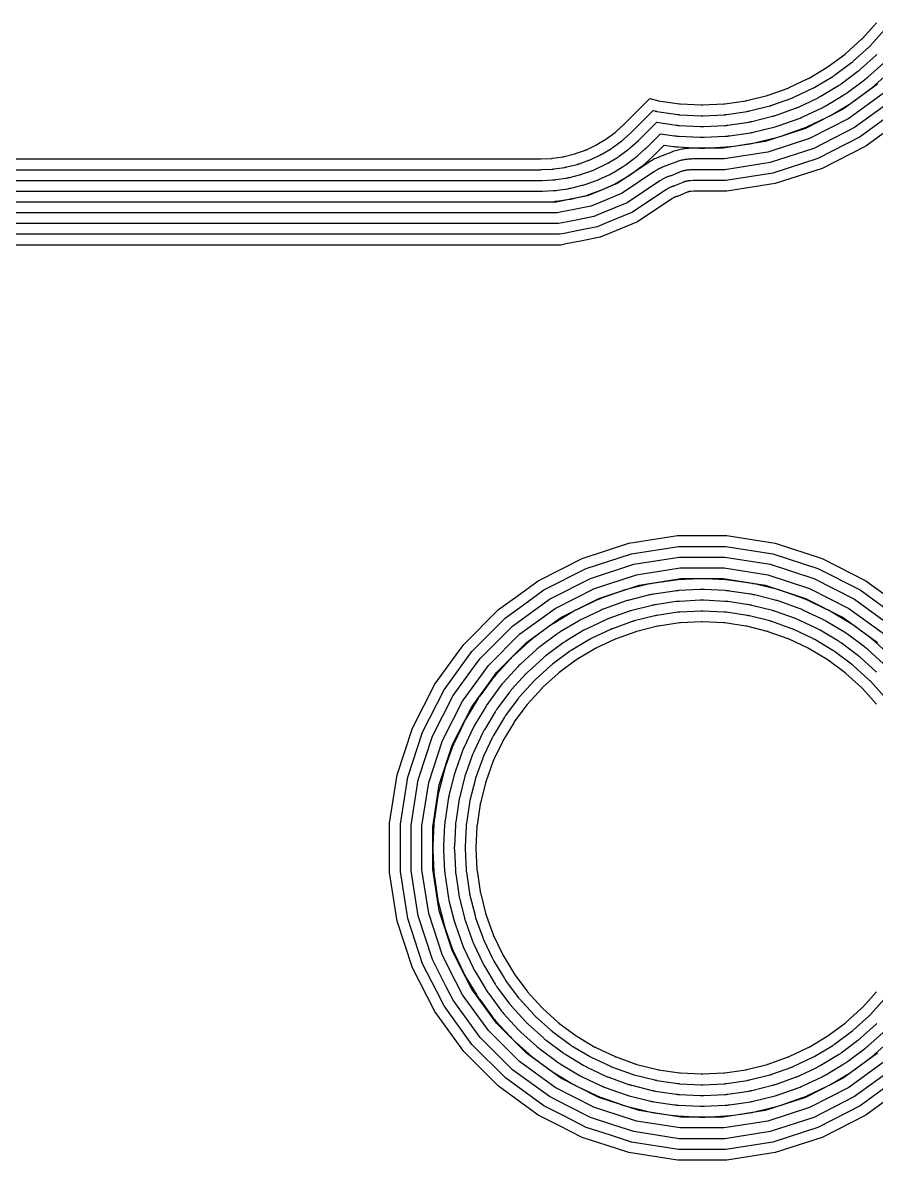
# Model space of a CAD drawing. Header units: metres. Extents: x 1.9 to 53.8, y 3.3 to 25.9.
# Drawn here: x 17.8 to 21.76, y 14.5 to 19.78 of the extents above; entities that cross this region are included whole.
import ezdxf

# ---------------------------------------------------------------- set-up
doc = ezdxf.new("R2010")
doc.units = ezdxf.units.M

msp = doc.modelspace()

# ---------------------------------------------------------------- linework, layer by layer
for points in [[(10.1, 19.1497), (20.2, 19.1497), (20.2012, 19.1498), (20.2025, 19.1498), (20.2515, 19.1522), (20.2527, 19.1523), (20.2539, 19.1524), (20.2552, 19.1525), (20.2564, 19.1527), (20.3049, 19.1599), (20.3061, 19.1601), (20.3073, 19.1603), (20.3085, 19.1606), (20.3097, 19.1609), (20.3574, 19.1728), (20.3586, 19.1731), (20.3597, 19.1734), (20.3609, 19.1738), (20.3621, 19.1742), (20.4083, 19.1908), (20.4094, 19.1912), (20.4106, 19.1916), (20.4117, 19.1921), (20.4128, 19.1926), (20.4572, 19.2136), (20.4583, 19.2142), (20.4594, 19.2147), (20.4605, 19.2153), (20.4615, 19.2159), (20.5036, 19.2412), (20.5047, 19.2418), (20.5057, 19.2425), (20.5067, 19.2432), (20.5077, 19.2439), (20.5471, 19.2731), (20.5481, 19.2739), (20.5491, 19.2747), (20.55, 19.2754), (20.5509, 19.2763), (20.5873, 19.3092), (20.5882, 19.3101), (20.5891, 19.3109), (20.7077, 19.4295), (20.7428, 19.4207), (20.744, 19.4204), (20.7452, 19.4202), (20.7464, 19.42), (20.7476, 19.4198), (20.8446, 19.4054), (20.8459, 19.4052), (20.8471, 19.4051), (20.8483, 19.405), (20.8495, 19.4049), (20.9475, 19.4001), (20.9488, 19.4), (20.95, 19.4), (20.9512, 19.4), (20.9525, 19.4001), (21.0505, 19.4049), (21.0517, 19.405), (21.0529, 19.4051), (21.0541, 19.4052), (21.0554, 19.4054), (21.1524, 19.4198), (21.1536, 19.42), (21.1548, 19.4202), (21.156, 19.4204), (21.1572, 19.4207), (21.2524, 19.4446), (21.2536, 19.4449), (21.2548, 19.4452), (21.256, 19.4456), (21.2571, 19.446), (21.3495, 19.479), (21.3507, 19.4795), (21.3518, 19.4799), (21.3529, 19.4804), (21.3541, 19.4809), (21.4428, 19.5229), (21.4439, 19.5234), (21.445, 19.524), (21.446, 19.5246), (21.4471, 19.5252), (21.5313, 19.5756), (21.5323, 19.5763), (21.5333, 19.577), (21.5344, 19.5777), (21.5354, 19.5784), (21.6142, 19.6368), (21.6152, 19.6376), (21.6161, 19.6383), (21.6171, 19.6391), (21.618, 19.6399), (21.6907, 19.7058), (21.6916, 19.7067), (21.6925, 19.7075), (21.6933, 19.7084), (21.6942, 19.7093), (21.7601, 19.782)], [(10.15, 19.0997), (20.2, 19.0997), (20.2025, 19.0998), (20.2049, 19.0999), (20.2539, 19.1023), (20.2564, 19.1024), (20.2588, 19.1026), (20.2613, 19.1029), (20.2637, 19.1032), (20.3123, 19.1104), (20.3147, 19.1108), (20.3171, 19.1113), (20.3195, 19.1118), (20.3219, 19.1124), (20.3695, 19.1243), (20.3719, 19.1249), (20.3742, 19.1256), (20.3766, 19.1263), (20.3789, 19.1271), (20.4251, 19.1437), (20.4274, 19.1445), (20.4297, 19.1454), (20.432, 19.1464), (20.4342, 19.1474), (20.4786, 19.1684), (20.4808, 19.1695), (20.483, 19.1706), (20.4851, 19.1718), (20.4872, 19.173), (20.5293, 19.1983), (20.5314, 19.1996), (20.5335, 19.2009), (20.5355, 19.2023), (20.5375, 19.2037), (20.5769, 19.233), (20.5789, 19.2345), (20.5808, 19.236), (20.5827, 19.2376), (20.5845, 19.2392), (20.6209, 19.2722), (20.6227, 19.2738), (20.6244, 19.2756), (20.723, 19.3741), (20.7306, 19.3722), (20.733, 19.3716), (20.7354, 19.3711), (20.7378, 19.3707), (20.7402, 19.3703), (20.8373, 19.3559), (20.8397, 19.3556), (20.8422, 19.3553), (20.8446, 19.3551), (20.8471, 19.3549), (20.9451, 19.3501), (20.9475, 19.35), (20.95, 19.35), (20.9525, 19.35), (20.9549, 19.3501), (21.0529, 19.3549), (21.0554, 19.3551), (21.0578, 19.3553), (21.0603, 19.3556), (21.0627, 19.3559), (21.1598, 19.3703), (21.1622, 19.3707), (21.1646, 19.3711), (21.167, 19.3716), (21.1694, 19.3722), (21.2646, 19.3961), (21.267, 19.3967), (21.2693, 19.3974), (21.2717, 19.3981), (21.274, 19.3989), (21.3664, 19.432), (21.3687, 19.4328), (21.371, 19.4337), (21.3732, 19.4347), (21.3754, 19.4357), (21.4642, 19.4777), (21.4664, 19.4788), (21.4685, 19.4799), (21.4707, 19.4811), (21.4728, 19.4823), (21.557, 19.5328), (21.5591, 19.534), (21.5611, 19.5354), (21.5632, 19.5368), (21.5651, 19.5382), (21.644, 19.5967), (21.6459, 19.5982), (21.6478, 19.5997), (21.6497, 19.6013), (21.6515, 19.6029), (21.7243, 19.6688), (21.7261, 19.6705), (21.7278, 19.6722), (21.7295, 19.6739), (21.7312, 19.6757), (21.7971, 19.7485)], [(10.2, 19.0497), (20.2, 19.0497), (20.2037, 19.0498), (20.2074, 19.0499), (20.2564, 19.0523), (20.2601, 19.0526), (20.2637, 19.0529), (20.2674, 19.0533), (20.271, 19.0538), (20.3196, 19.061), (20.3232, 19.0616), (20.3269, 19.0622), (20.3305, 19.063), (20.334, 19.0639), (20.3817, 19.0758), (20.3852, 19.0767), (20.3888, 19.0777), (20.3923, 19.0789), (20.3957, 19.0801), (20.442, 19.0966), (20.4454, 19.0979), (20.4488, 19.0992), (20.4522, 19.1007), (20.4556, 19.1022), (20.4999, 19.1232), (20.5033, 19.1248), (20.5065, 19.1265), (20.5098, 19.1283), (20.5129, 19.1302), (20.555, 19.1554), (20.5582, 19.1573), (20.5613, 19.1593), (20.5643, 19.1614), (20.5673, 19.1636), (20.6067, 19.1928), (20.6096, 19.195), (20.6125, 19.1973), (20.6153, 19.1997), (20.6181, 19.2022), (20.6545, 19.2351), (20.6572, 19.2376), (20.6598, 19.2402), (20.7395, 19.3199), (20.83, 19.3064), (20.8336, 19.3059), (20.8373, 19.3055), (20.8409, 19.3052), (20.8446, 19.305), (20.9426, 19.3002), (20.9463, 19.3), (20.95, 19.3), (20.9537, 19.3), (20.9574, 19.3002), (21.0554, 19.305), (21.0591, 19.3052), (21.0627, 19.3055), (21.0664, 19.3059), (21.07, 19.3064), (21.1671, 19.3208), (21.1707, 19.3214), (21.1744, 19.3221), (21.178, 19.3229), (21.1815, 19.3237), (21.2767, 19.3476), (21.2803, 19.3485), (21.2838, 19.3495), (21.2873, 19.3506), (21.2908, 19.3518), (21.3832, 19.3849), (21.3867, 19.3862), (21.3901, 19.3875), (21.3935, 19.389), (21.3968, 19.3905), (21.4855, 19.4325), (21.4888, 19.4341), (21.4921, 19.4358), (21.4953, 19.4376), (21.4985, 19.4394), (21.5827, 19.4899), (21.5858, 19.4918), (21.5889, 19.4938), (21.5919, 19.4959), (21.5949, 19.498), (21.6737, 19.5565), (21.6767, 19.5587), (21.6796, 19.561), (21.6824, 19.5634), (21.6851, 19.5658), (21.7578, 19.6318), (21.7605, 19.6343)], [(10.25, 18.9997), (20.2, 18.9997), (20.2049, 18.9998), (20.2098, 19), (20.2588, 19.0024), (20.2637, 19.0027), (20.2686, 19.0031), (20.2735, 19.0037), (20.2784, 19.0043), (20.3269, 19.0115), (20.3318, 19.0123), (20.3366, 19.0132), (20.3414, 19.0142), (20.3462, 19.0154), (20.3938, 19.0273), (20.3986, 19.0285), (20.4033, 19.0299), (20.408, 19.0314), (20.4126, 19.033), (20.4588, 19.0495), (20.4634, 19.0512), (20.468, 19.0531), (20.4725, 19.055), (20.4769, 19.057), (20.5213, 19.078), (20.5257, 19.0802), (20.5301, 19.0824), (20.5344, 19.0848), (20.5386, 19.0873), (20.5807, 19.1125), (20.5849, 19.1151), (20.589, 19.1178), (20.5931, 19.1205), (20.5971, 19.1234), (20.6365, 19.1527), (20.6404, 19.1556), (20.6442, 19.1587), (20.648, 19.1619), (20.6517, 19.1651), (20.688, 19.1981), (20.6916, 19.2014), (20.6952, 19.2048), (20.757, 19.2667), (20.8226, 19.257), (20.8275, 19.2563), (20.8324, 19.2558), (20.8373, 19.2554), (20.8422, 19.2551), (20.9402, 19.2502), (20.9451, 19.2501), (20.95, 19.25), (20.9549, 19.2501), (20.9598, 19.2502), (21.0578, 19.2551), (21.0627, 19.2554), (21.0676, 19.2558), (21.0725, 19.2563), (21.0774, 19.257), (21.1744, 19.2714), (21.1793, 19.2722), (21.1841, 19.2731), (21.1889, 19.2741), (21.1937, 19.2752), (21.2889, 19.2991), (21.2936, 19.3003), (21.2983, 19.3017), (21.303, 19.3032), (21.3077, 19.3048), (21.4001, 19.3378), (21.4047, 19.3395), (21.4092, 19.3413), (21.4137, 19.3433), (21.4182, 19.3453), (21.5069, 19.3873), (21.5113, 19.3894), (21.5157, 19.3917), (21.52, 19.3941), (21.5242, 19.3965), (21.6084, 19.447), (21.6126, 19.4496), (21.6167, 19.4522), (21.6207, 19.455), (21.6247, 19.4579), (21.7035, 19.5163), (21.7074, 19.5193), (21.7113, 19.5224), (21.715, 19.5255), (21.7187, 19.5288), (21.7914, 19.5947)], [(10.3, 18.9497), (20.2, 18.9497), (20.2061, 18.9498), (20.2123, 18.9501), (20.2613, 18.9525), (20.2674, 18.9528), (20.2735, 18.9534), (20.2796, 18.954), (20.2857, 18.9549), (20.3343, 18.9621), (20.3403, 18.963), (20.3464, 18.9642), (20.3524, 18.9654), (20.3583, 18.9669), (20.406, 18.9788), (20.4119, 18.9803), (20.4178, 18.9821), (20.4236, 18.9839), (20.4294, 18.9859), (20.4757, 19.0024), (20.4814, 19.0046), (20.4871, 19.0069), (20.4927, 19.0093), (20.4983, 19.0118), (20.5427, 19.0328), (20.5482, 19.0355), (20.5537, 19.0383), (20.559, 19.0413), (20.5643, 19.0444), (20.6064, 19.0696), (20.6117, 19.0728), (20.6168, 19.0762), (20.6219, 19.0797), (20.6268, 19.0833), (20.6663, 19.1125), (20.6712, 19.1162), (20.676, 19.12), (20.6806, 19.124), (20.6852, 19.1281), (20.7216, 19.161), (20.7261, 19.1652), (20.7305, 19.1695), (20.7746, 19.2136), (20.8153, 19.2075), (20.8214, 19.2067), (20.8275, 19.206), (20.8336, 19.2055), (20.8397, 19.2051), (20.9377, 19.2003), (20.9439, 19.2001), (20.95, 19.2), (20.9561, 19.2001), (20.9623, 19.2003), (21.0603, 19.2051), (21.0664, 19.2055), (21.0725, 19.206), (21.0786, 19.2067), (21.0847, 19.2075), (21.1818, 19.2219), (21.1878, 19.2229), (21.1939, 19.224), (21.1999, 19.2253), (21.2058, 19.2267), (21.301, 19.2506), (21.307, 19.2521), (21.3129, 19.2538), (21.3187, 19.2557), (21.3245, 19.2577), (21.4169, 19.2907), (21.4227, 19.2929), (21.4284, 19.2952), (21.434, 19.2976), (21.4396, 19.3001), (21.5283, 19.3421), (21.5338, 19.3448), (21.5392, 19.3476), (21.5446, 19.3506), (21.5499, 19.3536), (21.6341, 19.4041), (21.6393, 19.4073), (21.6445, 19.4107), (21.6495, 19.4141), (21.6545, 19.4177), (21.7333, 19.4762), (21.7382, 19.4799), (21.743, 19.4837), (21.7477, 19.4877), (21.7523, 19.4918), (21.825, 19.5577)], [(21.7646, 19.4962), (21.6054, 19.3805), (21.43, 19.2911), (21.2428, 19.2303), (21.0484, 19.1995), (20.9146, 19.1995), (20.9074, 19.1994), (20.9001, 19.1991), (20.8858, 19.1982), (20.8797, 19.1978), (20.8737, 19.1973), (20.8677, 19.1965), (20.8617, 19.1957), (20.8558, 19.1947), (20.8498, 19.1935), (20.8439, 19.1922), (20.8381, 19.1908), (20.8322, 19.1892), (20.8264, 19.1875), (20.8207, 19.1857), (20.815, 19.1837), (20.8093, 19.1815), (20.7519, 19.1591), (20.7463, 19.1569), (20.7408, 19.1545), (20.7353, 19.1519), (20.7299, 19.1493), (20.7246, 19.1465), (20.7193, 19.1436), (20.7141, 19.1406), (20.709, 19.1374), (20.704, 19.1341), (20.6989, 19.1307), (20.6989, 19.1307), (20.5555, 19.0349), (20.4495, 18.991), (20.4189, 18.9783), (20.3464, 18.9639), (20.2808, 18.9509), (20.2739, 18.9495), (10.6141, 18.9495)], [(21.7972, 19.458), (21.6316, 19.3377), (21.4492, 19.2448), (21.2545, 19.1815), (21.0524, 19.1495), (20.9146, 19.1495), (20.9088, 19.1494), (20.903, 19.1492), (20.8887, 19.1483), (20.8838, 19.148), (20.879, 19.1475), (20.8742, 19.147), (20.8694, 19.1463), (20.8647, 19.1455), (20.8599, 19.1446), (20.8552, 19.1435), (20.8505, 19.1424), (20.8458, 19.1411), (20.8412, 19.1397), (20.8366, 19.1383), (20.832, 19.1367), (20.8275, 19.135), (20.7701, 19.1125), (20.7656, 19.1107), (20.7612, 19.1088), (20.7568, 19.1068), (20.7525, 19.1047), (20.7483, 19.1025), (20.744, 19.1001), (20.7399, 19.0977), (20.7358, 19.0952), (20.7318, 19.0926), (20.7267, 19.0892), (20.7267, 19.0891), (20.5792, 18.9906), (20.4686, 18.9448), (20.4335, 18.9303), (20.3562, 18.9149), (20.2905, 18.9018), (20.2788, 18.8995), (10.6141, 18.8995)], [(21.8298, 19.4199), (21.6578, 19.2949), (21.4684, 19.1984), (21.2662, 19.1328), (21.0563, 19.0995), (20.9146, 19.0995), (20.9103, 19.0994), (20.9059, 19.0992), (20.8916, 19.0984), (20.8879, 19.0982), (20.8842, 19.0978), (20.8806, 19.0974), (20.8769, 19.0968), (20.8733, 19.0962), (20.8697, 19.0955), (20.8661, 19.0947), (20.8625, 19.0938), (20.859, 19.0929), (20.8554, 19.0918), (20.8519, 19.0907), (20.8485, 19.0894), (20.845, 19.0881), (20.8416, 19.0867), (20.8063, 19.0717), (20.8029, 19.0708), (20.7993, 19.0698), (20.7958, 19.0687), (20.7923, 19.0675), (20.7889, 19.0662), (20.7855, 19.0648), (20.7821, 19.0634), (20.7787, 19.0619), (20.7754, 19.0602), (20.7722, 19.0585), (20.7689, 19.0568), (20.7657, 19.0549), (20.7626, 19.053), (20.7595, 19.051), (20.7545, 19.0476), (20.7544, 19.0476), (20.6029, 18.9463), (20.4878, 18.8986), (20.4481, 18.8822), (20.3659, 18.8658), (20.3003, 18.8528), (20.2838, 18.8495), (10.6141, 18.8495)], [(21.8624, 19.3818), (21.684, 19.2522), (21.4876, 19.1521), (21.278, 19.084), (21.0602, 19.0495), (20.9146, 19.0495), (20.9117, 19.0495), (20.9088, 19.0493), (20.8945, 19.0485), (20.892, 19.0483), (20.8896, 19.0481), (20.8871, 19.0478), (20.8847, 19.0474), (20.8823, 19.047), (20.8799, 19.0466), (20.8775, 19.046), (20.8751, 19.0454), (20.8727, 19.0448), (20.8704, 19.0441), (20.868, 19.0433), (20.8657, 19.0425), (20.8634, 19.0416), (20.8612, 19.0407), (20.8218, 19.024), (20.821, 19.0238), (20.8186, 19.0233), (20.8162, 19.0226), (20.8138, 19.0219), (20.8115, 19.0212), (20.8092, 19.0204), (20.8069, 19.0195), (20.8046, 19.0186), (20.8023, 19.0177), (20.8001, 19.0166), (20.7979, 19.0156), (20.7957, 19.0144), (20.7936, 19.0133), (20.7914, 19.012), (20.7894, 19.0107), (20.7873, 19.0094), (20.7822, 19.006), (20.7822, 19.006), (20.6265, 18.902), (20.5069, 18.8524), (20.4627, 18.8341), (20.3757, 18.8168), (20.3101, 18.8037), (20.2887, 18.7995), (10.6141, 18.7995)], [(21.8949, 19.3436), (21.7102, 19.2094), (21.5068, 19.1058), (21.2897, 19.0352), (21.0642, 18.9995), (20.9146, 18.9995), (20.9132, 18.9995), (20.9117, 18.9994), (20.8974, 18.9986), (20.8961, 18.9985), (20.8949, 18.9984), (20.8937, 18.9982), (20.8925, 18.9981), (20.8913, 18.9979), (20.8901, 18.9976), (20.8889, 18.9974), (20.8877, 18.9971), (20.8865, 18.9967), (20.8853, 18.9964), (20.8841, 18.996), (20.883, 18.9956), (20.8818, 18.9952), (20.8807, 18.9947), (20.8362, 18.9758), (20.8355, 18.9757), (20.8343, 18.9755), (20.8331, 18.9753), (20.8319, 18.975), (20.8307, 18.9747), (20.8295, 18.9744), (20.8283, 18.9741), (20.8272, 18.9737), (20.826, 18.9733), (20.8249, 18.9729), (20.8237, 18.9724), (20.8226, 18.972), (20.8215, 18.9714), (20.8204, 18.9709), (20.8193, 18.9703), (20.8182, 18.9698), (20.8171, 18.9691), (20.8161, 18.9685), (20.8151, 18.9678), (20.81, 18.9644), (20.81, 18.9644), (20.6502, 18.8577), (20.526, 18.8062), (20.4773, 18.786), (20.3854, 18.7678), (20.3198, 18.7547), (20.2936, 18.7495), (10.6141, 18.7495)], [(19.4995, 16.0642), (19.5352, 16.2897), (19.6058, 16.5068), (19.7094, 16.7102), (19.8088, 16.8471), (19.8436, 16.8949), (20.0051, 17.0564), (20.092, 17.1196), (20.1898, 17.1906), (20.3932, 17.2942), (20.6103, 17.3648), (20.8358, 17.4005), (21.0642, 17.4005), (21.2897, 17.3648), (21.5068, 17.2942), (21.7102, 17.1906), (21.8949, 17.0564)], [(19.5495, 16.0602), (19.584, 16.278), (19.6521, 16.4876), (19.7522, 16.684), (19.8493, 16.8177), (19.8818, 16.8624), (20.0376, 17.0182), (20.1214, 17.0791), (20.216, 17.1478), (20.4124, 17.2479), (20.622, 17.316), (20.8398, 17.3505), (21.0602, 17.3505), (21.278, 17.316), (21.4876, 17.2479), (21.684, 17.1478), (21.8624, 17.0182)], [(19.5995, 16.0563), (19.6328, 16.2662), (19.6984, 16.4684), (19.7949, 16.6578), (19.8897, 16.7883), (19.9199, 16.8298), (20.0702, 16.9801), (20.1508, 17.0386), (20.2422, 17.1051), (20.4316, 17.2016), (20.6338, 17.2672), (20.8437, 17.3005), (21.0563, 17.3005), (21.2662, 17.2672), (21.4684, 17.2016), (21.6578, 17.1051), (21.8298, 16.9801)], [(19.6495, 16.0524), (19.6815, 16.2545), (19.7448, 16.4492), (19.8377, 16.6316), (19.9302, 16.7589), (19.958, 16.7972), (20.1028, 16.942), (20.1802, 16.9982), (20.2684, 17.0623), (20.4508, 17.1552), (20.6455, 17.2185), (20.8476, 17.2505), (21.0524, 17.2505), (21.2545, 17.2185), (21.4492, 17.1552), (21.6316, 17.0623), (21.7972, 16.942)], [(19.6995, 16.0484), (19.7303, 16.2428), (19.7911, 16.43), (19.8805, 16.6054), (19.9706, 16.7295), (19.9962, 16.7647), (20.1354, 16.9038), (20.2096, 16.9577), (20.2946, 17.0195), (20.47, 17.1089), (20.6572, 17.1697), (20.8516, 17.2005), (21.0484, 17.2005), (21.2428, 17.1697), (21.43, 17.1089), (21.6054, 17.0195), (21.7646, 16.9038)], [(21.825, 16.8423), (21.7523, 16.9082), (21.7477, 16.9123), (21.743, 16.9163), (21.7382, 16.9201), (21.7333, 16.9238), (21.6545, 16.9823), (21.6495, 16.9859), (21.6445, 16.9893), (21.6393, 16.9927), (21.6341, 16.9959), (21.5499, 17.0464), (21.5446, 17.0494), (21.5392, 17.0524), (21.5338, 17.0552), (21.5283, 17.0579), (21.4396, 17.0999), (21.434, 17.1024), (21.4284, 17.1048), (21.4227, 17.1071), (21.4169, 17.1093), (21.3245, 17.1423), (21.3187, 17.1443), (21.3129, 17.1462), (21.307, 17.1479), (21.301, 17.1494), (21.2058, 17.1733), (21.1999, 17.1747), (21.1939, 17.176), (21.1878, 17.1771), (21.1818, 17.1781), (21.0847, 17.1925), (21.0786, 17.1933), (21.0725, 17.194), (21.0664, 17.1945), (21.0603, 17.1949), (20.9623, 17.1997), (20.9561, 17.1999), (20.95, 17.2), (20.9439, 17.1999), (20.9377, 17.1997), (20.8397, 17.1949), (20.8336, 17.1945), (20.8275, 17.194), (20.8214, 17.1933), (20.8153, 17.1925), (20.7182, 17.1781), (20.7122, 17.1771), (20.7061, 17.176), (20.7001, 17.1747), (20.6942, 17.1733), (20.599, 17.1494), (20.593, 17.1479), (20.5871, 17.1462), (20.5813, 17.1443), (20.5755, 17.1423), (20.4831, 17.1093), (20.4773, 17.1071), (20.4716, 17.1048), (20.466, 17.1024), (20.4604, 17.0999), (20.3717, 17.0579), (20.3662, 17.0552), (20.3608, 17.0524), (20.3554, 17.0494), (20.3501, 17.0464), (20.2659, 16.9959), (20.2607, 16.9927), (20.2555, 16.9893), (20.2505, 16.9859), (20.2455, 16.9823), (20.1667, 16.9238), (20.1618, 16.9201), (20.157, 16.9163), (20.1523, 16.9123), (20.1477, 16.9082), (20.075, 16.8423), (20.0705, 16.8382), (20.0661, 16.8339), (20.0618, 16.8295), (20.0577, 16.825), (19.9918, 16.7523), (19.9877, 16.7477), (19.9837, 16.743), (19.9799, 16.7382), (19.9762, 16.7333), (19.9177, 16.6545), (19.9141, 16.6495), (19.9107, 16.6445), (19.9073, 16.6393), (19.9041, 16.6341), (19.8536, 16.5499), (19.8506, 16.5446), (19.8476, 16.5392), (19.8448, 16.5338), (19.8421, 16.5283), (19.8001, 16.4396), (19.7976, 16.434), (19.7952, 16.4284), (19.7929, 16.4227), (19.7907, 16.4169), (19.7577, 16.3245), (19.7557, 16.3187), (19.7538, 16.3129), (19.7521, 16.307), (19.7506, 16.301), (19.7267, 16.2058), (19.7253, 16.1999), (19.724, 16.1939), (19.7229, 16.1878), (19.7219, 16.1818), (19.7075, 16.0847), (19.7067, 16.0786), (19.706, 16.0725), (19.7055, 16.0664), (19.7051, 16.0603), (19.7003, 15.9623), (19.7001, 15.9561), (19.7, 15.95), (19.7001, 15.9439), (19.7003, 15.9377), (19.7051, 15.8397), (19.7055, 15.8336), (19.706, 15.8275), (19.7067, 15.8214), (19.7075, 15.8153), (19.7219, 15.7182), (19.7229, 15.7122), (19.724, 15.7061), (19.7253, 15.7001), (19.7267, 15.6942), (19.7506, 15.599), (19.7521, 15.593), (19.7538, 15.5871), (19.7557, 15.5813), (19.7577, 15.5755), (19.7907, 15.4831), (19.7929, 15.4773), (19.7952, 15.4716), (19.7976, 15.466), (19.8001, 15.4604), (19.8421, 15.3717), (19.8448, 15.3662), (19.8476, 15.3608), (19.8506, 15.3554), (19.8536, 15.3501), (19.9041, 15.2659), (19.9073, 15.2607), (19.9107, 15.2555), (19.9141, 15.2505), (19.9177, 15.2455), (19.9762, 15.1667), (19.9799, 15.1618), (19.9837, 15.157), (19.9877, 15.1523), (19.9918, 15.1477), (20.0577, 15.075), (20.0618, 15.0705), (20.0661, 15.0661), (20.0705, 15.0618), (20.075, 15.0577), (20.1477, 14.9918), (20.1523, 14.9877), (20.157, 14.9837), (20.1618, 14.9799), (20.1667, 14.9762), (20.2455, 14.9177), (20.2505, 14.9141), (20.2555, 14.9107), (20.2607, 14.9073), (20.2659, 14.9041), (20.3501, 14.8536), (20.3554, 14.8506), (20.3608, 14.8476), (20.3662, 14.8448), (20.3717, 14.8421), (20.4604, 14.8001), (20.466, 14.7976), (20.4716, 14.7952), (20.4773, 14.7929), (20.4831, 14.7907), (20.5755, 14.7577), (20.5813, 14.7557), (20.5871, 14.7538), (20.593, 14.7521), (20.599, 14.7506), (20.6942, 14.7267), (20.7001, 14.7253), (20.7061, 14.724), (20.7122, 14.7229), (20.7182, 14.7219), (20.8153, 14.7075), (20.8214, 14.7067), (20.8275, 14.706), (20.8336, 14.7055), (20.8397, 14.7051), (20.9377, 14.7003), (20.9439, 14.7001), (20.95, 14.7), (20.9561, 14.7001), (20.9623, 14.7003), (21.0603, 14.7051), (21.0664, 14.7055), (21.0725, 14.706), (21.0786, 14.7067), (21.0847, 14.7075), (21.1818, 14.7219), (21.1878, 14.7229), (21.1939, 14.724), (21.1999, 14.7253), (21.2058, 14.7267), (21.301, 14.7506), (21.307, 14.7521), (21.3129, 14.7538), (21.3187, 14.7557), (21.3245, 14.7577), (21.4169, 14.7907), (21.4227, 14.7929), (21.4284, 14.7952), (21.434, 14.7976), (21.4396, 14.8001), (21.5283, 14.8421), (21.5338, 14.8448), (21.5392, 14.8476), (21.5446, 14.8506), (21.5499, 14.8536), (21.6341, 14.9041), (21.6393, 14.9073), (21.6445, 14.9107), (21.6495, 14.9141), (21.6545, 14.9177), (21.7333, 14.9762), (21.7382, 14.9799), (21.743, 14.9837), (21.7477, 14.9877), (21.7523, 14.9918), (21.825, 15.0577)], [(21.7914, 16.8053), (21.7187, 16.8712), (21.715, 16.8745), (21.7113, 16.8776), (21.7074, 16.8807), (21.7035, 16.8837), (21.6247, 16.9421), (21.6207, 16.945), (21.6167, 16.9478), (21.6126, 16.9504), (21.6084, 16.953), (21.5242, 17.0035), (21.52, 17.0059), (21.5157, 17.0083), (21.5113, 17.0106), (21.5069, 17.0127), (21.4182, 17.0547), (21.4137, 17.0567), (21.4092, 17.0587), (21.4047, 17.0605), (21.4001, 17.0622), (21.3077, 17.0952), (21.303, 17.0968), (21.2983, 17.0983), (21.2936, 17.0997), (21.2889, 17.1009), (21.1937, 17.1248), (21.1889, 17.1259), (21.1841, 17.1269), (21.1793, 17.1278), (21.1744, 17.1286), (21.0774, 17.143), (21.0725, 17.1437), (21.0676, 17.1442), (21.0627, 17.1446), (21.0578, 17.1449), (20.9598, 17.1498), (20.9549, 17.1499), (20.95, 17.15), (20.9451, 17.1499), (20.9402, 17.1498), (20.8422, 17.1449), (20.8373, 17.1446), (20.8324, 17.1442), (20.8275, 17.1437), (20.8226, 17.143), (20.7256, 17.1286), (20.7207, 17.1278), (20.7159, 17.1269), (20.7111, 17.1259), (20.7063, 17.1248), (20.6111, 17.1009), (20.6064, 17.0997), (20.6017, 17.0983), (20.597, 17.0968), (20.5923, 17.0952), (20.4999, 17.0622), (20.4953, 17.0605), (20.4908, 17.0587), (20.4863, 17.0567), (20.4818, 17.0547), (20.3931, 17.0127), (20.3887, 17.0106), (20.3843, 17.0083), (20.38, 17.0059), (20.3758, 17.0035), (20.2916, 16.953), (20.2874, 16.9504), (20.2833, 16.9478), (20.2793, 16.945), (20.2753, 16.9421), (20.1965, 16.8837), (20.1926, 16.8807), (20.1887, 16.8776), (20.185, 16.8745), (20.1813, 16.8712), (20.1086, 16.8053), (20.105, 16.802), (20.1015, 16.7985), (20.098, 16.795), (20.0947, 16.7914), (20.0288, 16.7187), (20.0255, 16.715), (20.0224, 16.7113), (20.0193, 16.7074), (20.0163, 16.7035), (19.9579, 16.6247), (19.955, 16.6207), (19.9522, 16.6167), (19.9496, 16.6126), (19.947, 16.6084), (19.8965, 16.5242), (19.8941, 16.52), (19.8917, 16.5157), (19.8894, 16.5113), (19.8873, 16.5069), (19.8453, 16.4182), (19.8433, 16.4137), (19.8413, 16.4092), (19.8395, 16.4047), (19.8378, 16.4001), (19.8048, 16.3077), (19.8032, 16.303), (19.8017, 16.2983), (19.8003, 16.2936), (19.7991, 16.2889), (19.7752, 16.1937), (19.7741, 16.1889), (19.7731, 16.1841), (19.7722, 16.1793), (19.7714, 16.1744), (19.757, 16.0774), (19.7563, 16.0725), (19.7558, 16.0676), (19.7554, 16.0627), (19.7551, 16.0578), (19.7502, 15.9598), (19.7501, 15.9549), (19.75, 15.95), (19.7501, 15.9451), (19.7502, 15.9402), (19.7551, 15.8422), (19.7554, 15.8373), (19.7558, 15.8324), (19.7563, 15.8275), (19.757, 15.8226), (19.7714, 15.7256), (19.7722, 15.7207), (19.7731, 15.7159), (19.7741, 15.7111), (19.7752, 15.7063), (19.7991, 15.6111), (19.8003, 15.6064), (19.8017, 15.6017), (19.8032, 15.597), (19.8048, 15.5923), (19.8378, 15.4999), (19.8395, 15.4953), (19.8413, 15.4908), (19.8433, 15.4863), (19.8453, 15.4818), (19.8873, 15.3931), (19.8894, 15.3887), (19.8917, 15.3843), (19.8941, 15.38), (19.8965, 15.3758), (19.947, 15.2916), (19.9496, 15.2874), (19.9522, 15.2833), (19.955, 15.2793), (19.9579, 15.2753), (20.0163, 15.1965), (20.0193, 15.1926), (20.0224, 15.1887), (20.0255, 15.185), (20.0288, 15.1813), (20.0947, 15.1086), (20.098, 15.105), (20.1015, 15.1015), (20.105, 15.098), (20.1086, 15.0947), (20.1813, 15.0288), (20.185, 15.0255), (20.1887, 15.0224), (20.1926, 15.0193), (20.1965, 15.0163), (20.2753, 14.9579), (20.2793, 14.955), (20.2833, 14.9522), (20.2874, 14.9496), (20.2916, 14.947), (20.3758, 14.8965), (20.38, 14.8941), (20.3843, 14.8917), (20.3887, 14.8894), (20.3931, 14.8873), (20.4818, 14.8453), (20.4863, 14.8433), (20.4908, 14.8413), (20.4953, 14.8395), (20.4999, 14.8378), (20.5923, 14.8048), (20.597, 14.8032), (20.6017, 14.8017), (20.6064, 14.8003), (20.6111, 14.7991), (20.7063, 14.7752), (20.7111, 14.7741), (20.7159, 14.7731), (20.7207, 14.7722), (20.7256, 14.7714), (20.8226, 14.757), (20.8275, 14.7563), (20.8324, 14.7558), (20.8373, 14.7554), (20.8422, 14.7551), (20.9402, 14.7502), (20.9451, 14.7501), (20.95, 14.75), (20.9549, 14.7501), (20.9598, 14.7502), (21.0578, 14.7551), (21.0627, 14.7554), (21.0676, 14.7558), (21.0725, 14.7563), (21.0774, 14.757), (21.1744, 14.7714), (21.1793, 14.7722), (21.1841, 14.7731), (21.1889, 14.7741), (21.1937, 14.7752), (21.2889, 14.7991), (21.2936, 14.8003), (21.2983, 14.8017), (21.303, 14.8032), (21.3077, 14.8048), (21.4001, 14.8378), (21.4047, 14.8395), (21.4092, 14.8413), (21.4137, 14.8433), (21.4182, 14.8453), (21.5069, 14.8873), (21.5113, 14.8894), (21.5157, 14.8917), (21.52, 14.8941), (21.5242, 14.8965), (21.6084, 14.947), (21.6126, 14.9496), (21.6167, 14.9522), (21.6207, 14.955), (21.6247, 14.9579), (21.7035, 15.0163), (21.7074, 15.0193), (21.7113, 15.0224), (21.715, 15.0255), (21.7187, 15.0288), (21.7914, 15.0947)], [(21.7605, 16.7657), (21.7578, 16.7682), (21.6851, 16.8342), (21.6824, 16.8366), (21.6796, 16.839), (21.6767, 16.8413), (21.6737, 16.8435), (21.5949, 16.902), (21.5919, 16.9041), (21.5889, 16.9062), (21.5858, 16.9082), (21.5827, 16.9101), (21.4985, 16.9606), (21.4953, 16.9624), (21.4921, 16.9642), (21.4888, 16.9659), (21.4855, 16.9675), (21.3968, 17.0095), (21.3935, 17.011), (21.3901, 17.0125), (21.3867, 17.0138), (21.3832, 17.0151), (21.2908, 17.0482), (21.2873, 17.0494), (21.2838, 17.0505), (21.2803, 17.0515), (21.2767, 17.0524), (21.1815, 17.0763), (21.178, 17.0771), (21.1744, 17.0779), (21.1707, 17.0786), (21.1671, 17.0792), (21.07, 17.0936), (21.0664, 17.0941), (21.0627, 17.0945), (21.0591, 17.0948), (21.0554, 17.095), (20.9574, 17.0998), (20.9537, 17.1), (20.95, 17.1), (20.9463, 17.1), (20.9426, 17.0998), (20.8446, 17.095), (20.8409, 17.0948), (20.8373, 17.0945), (20.8336, 17.0941), (20.83, 17.0936), (20.7329, 17.0792), (20.7293, 17.0786), (20.7256, 17.0779), (20.722, 17.0771), (20.7185, 17.0763), (20.6233, 17.0524), (20.6197, 17.0515), (20.6162, 17.0505), (20.6127, 17.0494), (20.6092, 17.0482), (20.5168, 17.0151), (20.5133, 17.0138), (20.5099, 17.0125), (20.5065, 17.011), (20.5032, 17.0095), (20.4145, 16.9675), (20.4112, 16.9659), (20.4079, 16.9642), (20.4047, 16.9624), (20.4015, 16.9606), (20.3173, 16.9101), (20.3142, 16.9082), (20.3111, 16.9062), (20.3081, 16.9041), (20.3051, 16.902), (20.2263, 16.8435), (20.2233, 16.8413), (20.2204, 16.839), (20.2176, 16.8366), (20.2149, 16.8342), (20.1422, 16.7682), (20.1395, 16.7657), (20.1368, 16.7632), (20.1343, 16.7605), (20.1318, 16.7578), (20.0658, 16.6851), (20.0634, 16.6824), (20.061, 16.6796), (20.0587, 16.6767), (20.0565, 16.6737), (19.998, 16.5949), (19.9959, 16.5919), (19.9938, 16.5889), (19.9918, 16.5858), (19.9899, 16.5827), (19.9394, 16.4985), (19.9376, 16.4953), (19.9358, 16.4921), (19.9341, 16.4888), (19.9325, 16.4855), (19.8905, 16.3968), (19.889, 16.3935), (19.8875, 16.3901), (19.8862, 16.3867), (19.8849, 16.3832), (19.8518, 16.2908), (19.8506, 16.2873), (19.8495, 16.2838), (19.8485, 16.2803), (19.8476, 16.2767), (19.8237, 16.1815), (19.8229, 16.178), (19.8221, 16.1744), (19.8214, 16.1707), (19.8208, 16.1671), (19.8064, 16.07), (19.8059, 16.0664), (19.8055, 16.0627), (19.8052, 16.0591), (19.805, 16.0554), (19.8002, 15.9574), (19.8, 15.9537), (19.8, 15.95), (19.8, 15.9463), (19.8002, 15.9426), (19.805, 15.8446), (19.8052, 15.8409), (19.8055, 15.8373), (19.8059, 15.8336), (19.8064, 15.83), (19.8208, 15.7329), (19.8214, 15.7293), (19.8221, 15.7256), (19.8229, 15.722), (19.8237, 15.7185), (19.8476, 15.6233), (19.8485, 15.6197), (19.8495, 15.6162), (19.8506, 15.6127), (19.8518, 15.6092), (19.8849, 15.5168), (19.8862, 15.5133), (19.8875, 15.5099), (19.889, 15.5065), (19.8905, 15.5032), (19.9325, 15.4145), (19.9341, 15.4112), (19.9358, 15.4079), (19.9376, 15.4047), (19.9394, 15.4015), (19.9899, 15.3173), (19.9918, 15.3142), (19.9938, 15.3111), (19.9959, 15.3081), (19.998, 15.3051), (20.0565, 15.2263), (20.0587, 15.2233), (20.061, 15.2204), (20.0634, 15.2176), (20.0658, 15.2149), (20.1318, 15.1422), (20.1343, 15.1395), (20.1368, 15.1368), (20.1395, 15.1343), (20.1422, 15.1318), (20.2149, 15.0658), (20.2176, 15.0634), (20.2204, 15.061), (20.2233, 15.0587), (20.2263, 15.0565), (20.3051, 14.998), (20.3081, 14.9959), (20.3111, 14.9938), (20.3142, 14.9918), (20.3173, 14.9899), (20.4015, 14.9394), (20.4047, 14.9376), (20.4079, 14.9358), (20.4112, 14.9341), (20.4145, 14.9325), (20.5032, 14.8905), (20.5065, 14.889), (20.5099, 14.8875), (20.5133, 14.8862), (20.5168, 14.8849), (20.6092, 14.8518), (20.6127, 14.8506), (20.6162, 14.8495), (20.6197, 14.8485), (20.6233, 14.8476), (20.7185, 14.8237), (20.722, 14.8229), (20.7256, 14.8221), (20.7293, 14.8214), (20.7329, 14.8208), (20.83, 14.8064), (20.8336, 14.8059), (20.8373, 14.8055), (20.8409, 14.8052), (20.8446, 14.805), (20.9426, 14.8002), (20.9463, 14.8), (20.95, 14.8), (20.9537, 14.8), (20.9574, 14.8002), (21.0554, 14.805), (21.0591, 14.8052), (21.0627, 14.8055), (21.0664, 14.8059), (21.07, 14.8064), (21.1671, 14.8208), (21.1707, 14.8214), (21.1744, 14.8221), (21.178, 14.8229), (21.1815, 14.8237), (21.2767, 14.8476), (21.2803, 14.8485), (21.2838, 14.8495), (21.2873, 14.8506), (21.2908, 14.8518), (21.3832, 14.8849), (21.3867, 14.8862), (21.3901, 14.8875), (21.3935, 14.889), (21.3968, 14.8905), (21.4855, 14.9325), (21.4888, 14.9341), (21.4921, 14.9358), (21.4953, 14.9376), (21.4985, 14.9394), (21.5827, 14.9899), (21.5858, 14.9918), (21.5889, 14.9938), (21.5919, 14.9959), (21.5949, 14.998), (21.6737, 15.0565), (21.6767, 15.0587), (21.6796, 15.061), (21.6824, 15.0634), (21.6851, 15.0658), (21.7578, 15.1318), (21.7605, 15.1343)], [(21.7971, 16.6515), (21.7312, 16.7243), (21.7295, 16.7261), (21.7278, 16.7278), (21.7261, 16.7295), (21.7243, 16.7312), (21.6515, 16.7971), (21.6497, 16.7987), (21.6478, 16.8003), (21.6459, 16.8018), (21.644, 16.8033), (21.5651, 16.8618), (21.5632, 16.8632), (21.5611, 16.8646), (21.5591, 16.866), (21.557, 16.8672), (21.4728, 16.9177), (21.4707, 16.9189), (21.4685, 16.9201), (21.4664, 16.9212), (21.4642, 16.9223), (21.3754, 16.9643), (21.3732, 16.9653), (21.371, 16.9663), (21.3687, 16.9672), (21.3664, 16.968), (21.274, 17.0011), (21.2717, 17.0019), (21.2693, 17.0026), (21.267, 17.0033), (21.2646, 17.0039), (21.1694, 17.0278), (21.167, 17.0284), (21.1646, 17.0289), (21.1622, 17.0293), (21.1598, 17.0297), (21.0627, 17.0441), (21.0603, 17.0444), (21.0578, 17.0447), (21.0554, 17.0449), (21.0529, 17.0451), (20.9549, 17.0499), (20.9525, 17.05), (20.95, 17.05), (20.9475, 17.05), (20.9451, 17.0499), (20.8471, 17.0451), (20.8446, 17.0449), (20.8422, 17.0447), (20.8397, 17.0444), (20.8373, 17.0441), (20.7402, 17.0297), (20.7378, 17.0293), (20.7354, 17.0289), (20.733, 17.0284), (20.7306, 17.0278), (20.6354, 17.0039), (20.633, 17.0033), (20.6307, 17.0026), (20.6283, 17.0019), (20.626, 17.0011), (20.5336, 16.968), (20.5313, 16.9672), (20.529, 16.9663), (20.5268, 16.9653), (20.5246, 16.9643), (20.4358, 16.9223), (20.4336, 16.9212), (20.4315, 16.9201), (20.4293, 16.9189), (20.4272, 16.9177), (20.343, 16.8672), (20.3409, 16.866), (20.3389, 16.8646), (20.3368, 16.8632), (20.3349, 16.8618), (20.256, 16.8033), (20.2541, 16.8018), (20.2522, 16.8003), (20.2503, 16.7987), (20.2485, 16.7971), (20.1757, 16.7312), (20.1739, 16.7295), (20.1722, 16.7278), (20.1705, 16.7261), (20.1688, 16.7243), (20.1029, 16.6515), (20.1013, 16.6497), (20.0997, 16.6478), (20.0982, 16.6459), (20.0967, 16.644), (20.0382, 16.5651), (20.0368, 16.5632), (20.0354, 16.5611), (20.034, 16.5591), (20.0328, 16.557), (19.9823, 16.4728), (19.9811, 16.4707), (19.9799, 16.4685), (19.9788, 16.4664), (19.9777, 16.4642), (19.9357, 16.3754), (19.9347, 16.3732), (19.9337, 16.371), (19.9328, 16.3687), (19.932, 16.3664), (19.8989, 16.274), (19.8981, 16.2717), (19.8974, 16.2693), (19.8967, 16.267), (19.8961, 16.2646), (19.8722, 16.1694), (19.8716, 16.167), (19.8711, 16.1646), (19.8707, 16.1622), (19.8703, 16.1598), (19.8559, 16.0627), (19.8556, 16.0603), (19.8553, 16.0578), (19.8551, 16.0554), (19.8549, 16.0529), (19.8501, 15.9549), (19.85, 15.9525), (19.85, 15.95), (19.85, 15.9475), (19.8501, 15.9451), (19.8549, 15.8471), (19.8551, 15.8446), (19.8553, 15.8422), (19.8556, 15.8397), (19.8559, 15.8373), (19.8703, 15.7402), (19.8707, 15.7378), (19.8711, 15.7354), (19.8716, 15.733), (19.8722, 15.7306), (19.8961, 15.6354), (19.8967, 15.633), (19.8974, 15.6307), (19.8981, 15.6283), (19.8989, 15.626), (19.932, 15.5336), (19.9328, 15.5313), (19.9337, 15.529), (19.9347, 15.5268), (19.9357, 15.5246), (19.9777, 15.4358), (19.9788, 15.4336), (19.9799, 15.4315), (19.9811, 15.4293), (19.9823, 15.4272), (20.0328, 15.343), (20.034, 15.3409), (20.0354, 15.3389), (20.0368, 15.3368), (20.0382, 15.3349), (20.0967, 15.256), (20.0982, 15.2541), (20.0997, 15.2522), (20.1013, 15.2503), (20.1029, 15.2485), (20.1688, 15.1757), (20.1705, 15.1739), (20.1722, 15.1722), (20.1739, 15.1705), (20.1757, 15.1688), (20.2485, 15.1029), (20.2503, 15.1013), (20.2522, 15.0997), (20.2541, 15.0982), (20.256, 15.0967), (20.3349, 15.0382), (20.3368, 15.0368), (20.3389, 15.0354), (20.3409, 15.034), (20.343, 15.0328), (20.4272, 14.9823), (20.4293, 14.9811), (20.4315, 14.9799), (20.4336, 14.9788), (20.4358, 14.9777), (20.5246, 14.9357), (20.5268, 14.9347), (20.529, 14.9337), (20.5313, 14.9328), (20.5336, 14.932), (20.626, 14.8989), (20.6283, 14.8981), (20.6307, 14.8974), (20.633, 14.8967), (20.6354, 14.8961), (20.7306, 14.8722), (20.733, 14.8716), (20.7354, 14.8711), (20.7378, 14.8707), (20.7402, 14.8703), (20.8373, 14.8559), (20.8397, 14.8556), (20.8422, 14.8553), (20.8446, 14.8551), (20.8471, 14.8549), (20.9451, 14.8501), (20.9475, 14.85), (20.95, 14.85), (20.9525, 14.85), (20.9549, 14.8501), (21.0529, 14.8549), (21.0554, 14.8551), (21.0578, 14.8553), (21.0603, 14.8556), (21.0627, 14.8559), (21.1598, 14.8703), (21.1622, 14.8707), (21.1646, 14.8711), (21.167, 14.8716), (21.1694, 14.8722), (21.2646, 14.8961), (21.267, 14.8967), (21.2693, 14.8974), (21.2717, 14.8981), (21.274, 14.8989), (21.3664, 14.932), (21.3687, 14.9328), (21.371, 14.9337), (21.3732, 14.9347), (21.3754, 14.9357), (21.4642, 14.9777), (21.4664, 14.9788), (21.4685, 14.9799), (21.4707, 14.9811), (21.4728, 14.9823), (21.557, 15.0328), (21.5591, 15.034), (21.5611, 15.0354), (21.5632, 15.0368), (21.5651, 15.0382), (21.644, 15.0967), (21.6459, 15.0982), (21.6478, 15.0997), (21.6497, 15.1013), (21.6515, 15.1029), (21.7243, 15.1688), (21.7261, 15.1705), (21.7278, 15.1722), (21.7295, 15.1739), (21.7312, 15.1757), (21.7971, 15.2485)], [(21.7601, 16.618), (21.6942, 16.6907), (21.6933, 16.6916), (21.6925, 16.6925), (21.6916, 16.6933), (21.6907, 16.6942), (21.618, 16.7601), (21.6171, 16.7609), (21.6161, 16.7617), (21.6152, 16.7624), (21.6142, 16.7632), (21.5354, 16.8216), (21.5344, 16.8223), (21.5333, 16.823), (21.5323, 16.8237), (21.5313, 16.8244), (21.4471, 16.8748), (21.446, 16.8754), (21.445, 16.876), (21.4439, 16.8766), (21.4428, 16.8771), (21.3541, 16.9191), (21.3529, 16.9196), (21.3518, 16.9201), (21.3507, 16.9205), (21.3495, 16.921), (21.2571, 16.954), (21.256, 16.9544), (21.2548, 16.9548), (21.2536, 16.9551), (21.2524, 16.9554), (21.1572, 16.9793), (21.156, 16.9796), (21.1548, 16.9798), (21.1536, 16.98), (21.1524, 16.9802), (21.0554, 16.9946), (21.0541, 16.9948), (21.0529, 16.9949), (21.0517, 16.995), (21.0505, 16.9951), (20.9525, 16.9999), (20.9512, 17), (20.95, 17), (20.9488, 17), (20.9475, 16.9999), (20.8495, 16.9951), (20.8483, 16.995), (20.8471, 16.9949), (20.8459, 16.9948), (20.8446, 16.9946), (20.7476, 16.9802), (20.7464, 16.98), (20.7452, 16.9798), (20.744, 16.9796), (20.7428, 16.9793), (20.6476, 16.9554), (20.6464, 16.9551), (20.6452, 16.9548), (20.644, 16.9544), (20.6429, 16.954), (20.5505, 16.921), (20.5493, 16.9205), (20.5482, 16.9201), (20.5471, 16.9196), (20.5459, 16.9191), (20.4572, 16.8771), (20.4561, 16.8766), (20.455, 16.876), (20.454, 16.8754), (20.4529, 16.8748), (20.3687, 16.8244), (20.3677, 16.8237), (20.3667, 16.823), (20.3656, 16.8223), (20.3646, 16.8216), (20.2858, 16.7632), (20.2848, 16.7624), (20.2839, 16.7617), (20.2829, 16.7609), (20.282, 16.7601), (20.2093, 16.6942), (20.2084, 16.6933), (20.2075, 16.6925), (20.2067, 16.6916), (20.2058, 16.6907), (20.1399, 16.618), (20.1391, 16.6171), (20.1383, 16.6161), (20.1376, 16.6152), (20.1368, 16.6142), (20.0784, 16.5354), (20.0777, 16.5344), (20.077, 16.5333), (20.0763, 16.5323), (20.0756, 16.5313), (20.0252, 16.4471), (20.0246, 16.446), (20.024, 16.445), (20.0234, 16.4439), (20.0229, 16.4428), (19.9809, 16.3541), (19.9804, 16.3529), (19.9799, 16.3518), (19.9795, 16.3507), (19.979, 16.3495), (19.946, 16.2571), (19.9456, 16.256), (19.9452, 16.2548), (19.9449, 16.2536), (19.9446, 16.2524), (19.9207, 16.1572), (19.9204, 16.156), (19.9202, 16.1548), (19.92, 16.1536), (19.9198, 16.1524), (19.9054, 16.0554), (19.9052, 16.0541), (19.9051, 16.0529), (19.905, 16.0517), (19.9049, 16.0505), (19.9001, 15.9525), (19.9, 15.9512), (19.9, 15.95), (19.9, 15.9488), (19.9001, 15.9475), (19.9049, 15.8495), (19.905, 15.8483), (19.9051, 15.8471), (19.9052, 15.8459), (19.9054, 15.8446), (19.9198, 15.7476), (19.92, 15.7464), (19.9202, 15.7452), (19.9204, 15.744), (19.9207, 15.7428), (19.9446, 15.6476), (19.9449, 15.6464), (19.9452, 15.6452), (19.9456, 15.644), (19.946, 15.6429), (19.979, 15.5505), (19.9795, 15.5493), (19.9799, 15.5482), (19.9804, 15.5471), (19.9809, 15.5459), (20.0229, 15.4572), (20.0234, 15.4561), (20.024, 15.455), (20.0246, 15.454), (20.0252, 15.4529), (20.0756, 15.3687), (20.0763, 15.3677), (20.077, 15.3667), (20.0777, 15.3656), (20.0784, 15.3646), (20.1368, 15.2858), (20.1376, 15.2848), (20.1383, 15.2839), (20.1391, 15.2829), (20.1399, 15.282), (20.2058, 15.2093), (20.2067, 15.2084), (20.2075, 15.2075), (20.2084, 15.2067), (20.2093, 15.2058), (20.282, 15.1399), (20.2829, 15.1391), (20.2839, 15.1383), (20.2848, 15.1376), (20.2858, 15.1368), (20.3646, 15.0784), (20.3656, 15.0777), (20.3667, 15.077), (20.3677, 15.0763), (20.3687, 15.0756), (20.4529, 15.0252), (20.454, 15.0246), (20.455, 15.024), (20.4561, 15.0234), (20.4572, 15.0229), (20.5459, 14.9809), (20.5471, 14.9804), (20.5482, 14.9799), (20.5493, 14.9795), (20.5505, 14.979), (20.6429, 14.946), (20.644, 14.9456), (20.6452, 14.9452), (20.6464, 14.9449), (20.6476, 14.9446), (20.7428, 14.9207), (20.744, 14.9204), (20.7452, 14.9202), (20.7464, 14.92), (20.7476, 14.9198), (20.8446, 14.9054), (20.8459, 14.9052), (20.8471, 14.9051), (20.8483, 14.905), (20.8495, 14.9049), (20.9475, 14.9001), (20.9488, 14.9), (20.95, 14.9), (20.9512, 14.9), (20.9525, 14.9001), (21.0505, 14.9049), (21.0517, 14.905), (21.0529, 14.9051), (21.0541, 14.9052), (21.0554, 14.9054), (21.1524, 14.9198), (21.1536, 14.92), (21.1548, 14.9202), (21.156, 14.9204), (21.1572, 14.9207), (21.2524, 14.9446), (21.2536, 14.9449), (21.2548, 14.9452), (21.256, 14.9456), (21.2571, 14.946), (21.3495, 14.979), (21.3507, 14.9795), (21.3518, 14.9799), (21.3529, 14.9804), (21.3541, 14.9809), (21.4428, 15.0229), (21.4439, 15.0234), (21.445, 15.024), (21.446, 15.0246), (21.4471, 15.0252), (21.5313, 15.0756), (21.5323, 15.0763), (21.5333, 15.077), (21.5344, 15.0777), (21.5354, 15.0784), (21.6142, 15.1368), (21.6152, 15.1376), (21.6161, 15.1383), (21.6171, 15.1391), (21.618, 15.1399), (21.6907, 15.2058), (21.6916, 15.2067), (21.6925, 15.2075), (21.6933, 15.2084), (21.6942, 15.2093), (21.7601, 15.282)], [(21.8949, 14.8436), (21.7102, 14.7094), (21.5068, 14.6058), (21.2897, 14.5352), (21.0642, 14.4995), (20.8358, 14.4995), (20.6103, 14.5352), (20.5099, 14.5679), (20.3932, 14.6058), (20.2857, 14.6605), (20.1898, 14.7094), (20.0051, 14.8436), (19.8436, 15.0051), (19.7094, 15.1898), (19.6736, 15.2601), (19.6058, 15.3932), (19.5352, 15.6103), (19.4995, 15.8358), (19.4995, 16.0642)], [(21.8624, 14.8818), (21.684, 14.7522), (21.4876, 14.6521), (21.278, 14.584), (21.0602, 14.5495), (20.8398, 14.5495), (20.622, 14.584), (20.5253, 14.6154), (20.4124, 14.6521), (20.3084, 14.7051), (20.216, 14.7522), (20.0376, 14.8818), (19.8818, 15.0376), (19.7522, 15.216), (19.7181, 15.2828), (19.6521, 15.4124), (19.584, 15.622), (19.5495, 15.8398), (19.5495, 16.0602)], [(21.8298, 14.9199), (21.6578, 14.7949), (21.4684, 14.6984), (21.2662, 14.6328), (21.0563, 14.5995), (20.8437, 14.5995), (20.6338, 14.6328), (20.5408, 14.663), (20.4316, 14.6984), (20.3311, 14.7496), (20.2422, 14.7949), (20.0702, 14.9199), (19.9199, 15.0702), (19.7949, 15.2422), (19.7627, 15.3055), (19.6984, 15.4316), (19.6328, 15.6338), (19.5995, 15.8437), (19.5995, 16.0563)], [(21.7972, 14.958), (21.6316, 14.8377), (21.4492, 14.7448), (21.2545, 14.6815), (21.0524, 14.6495), (20.8476, 14.6495), (20.6455, 14.6815), (20.5562, 14.7105), (20.4508, 14.7448), (20.3538, 14.7942), (20.2684, 14.8377), (20.1028, 14.958), (19.958, 15.1028), (19.8377, 15.2684), (19.8072, 15.3282), (19.7448, 15.4508), (19.6815, 15.6455), (19.6495, 15.8476), (19.6495, 16.0524)], [(21.7646, 14.9962), (21.6054, 14.8805), (21.43, 14.7911), (21.2428, 14.7303), (21.0484, 14.6995), (20.8516, 14.6995), (20.6572, 14.7303), (20.5717, 14.7581), (20.47, 14.7911), (20.3765, 14.8387), (20.2946, 14.8805), (20.1354, 14.9962), (19.9962, 15.1354), (19.8805, 15.2946), (19.8518, 15.3509), (19.7911, 15.47), (19.7303, 15.6572), (19.6995, 15.8516), (19.6995, 16.0484)]]:
    msp.add_lwpolyline(points)

doc.saveas('drawing.dxf')
